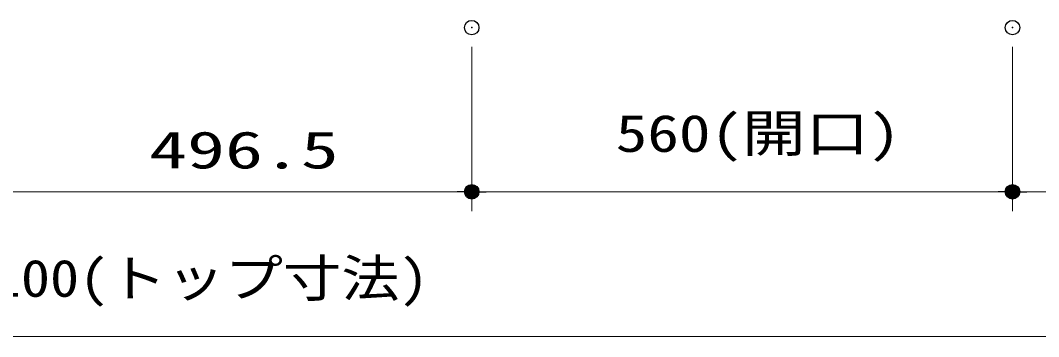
# Model space of a CAD drawing. Units: millimetres, scale not verified. Extents: x -9797 to 9797, y -4555 to 4555.
# Drawn here: x -6590 to -5535, y 610 to 938 of the extents above; entities that cross this region are included whole.
import ezdxf
from ezdxf.enums import TextEntityAlignment as Align

# ---------------------------------------------------------------- set-up
doc = ezdxf.new("R2010")
doc.units = ezdxf.units.MM
doc.header["$LTSCALE"] = 30
doc.header["$PDMODE"] = 32
doc.header["$PDSIZE"] = 15
for name, color, linetype, lineweight in [('0-1_0', 7, 'Continuous', 25), ('0-3_寸法ﾚｲﾔｰ', 30, 'Continuous', 13), ('0-4_DEFPOINTS', 7, 'Continuous', 25)]:
    doc.layers.add(name, color=color, linetype=linetype, lineweight=lineweight)
doc.styles.add('ＭＳ ゴシック', font='')
doc.styles.get('ＭＳ ゴシック').set_extended_font_data('MS Gothic')

# ---------------------------------------------------------------- blocks, each defined once
blk = doc.blocks.new('_DOT')
at = {"layer": '0-1_0', "color": 30}
blk.add_line((-15, 0), (-30, 0), dxfattribs=at)
for points in [[(0, 0), (-15, 0), (-14.88, 1.88)], [(0, 0), (-14.88, -1.88), (-15, 0)], [(0, 0), (-14.88, 1.88), (-14.53, 3.73)], [(0, 0), (-14.53, -3.73), (-14.88, -1.88)], [(0, 0), (-14.53, 3.73), (-13.95, 5.52)], [(0, 0), (-13.95, -5.52), (-14.53, -3.73)], [(0, 0), (-13.95, 5.52), (-13.14, 7.23)], [(0, 0), (-13.14, -7.23), (-13.95, -5.52)], [(0, 0), (-13.14, 7.23), (-12.14, 8.82)], [(0, 0), (-12.14, -8.82), (-13.14, -7.23)], [(0, 0), (-12.14, 8.82), (-10.93, 10.27)], [(0, 0), (-10.93, -10.27), (-12.14, -8.82)], [(0, 0), (-10.93, 10.27), (-9.56, 11.56)], [(0, 0), (-9.56, -11.56), (-10.93, -10.27)], [(0, 0), (-9.56, 11.56), (-8.04, 12.66)], [(0, 0), (-8.04, -12.66), (-9.56, -11.56)], [(0, 0), (-8.04, 12.66), (-6.39, 13.57)], [(0, 0), (-6.39, -13.57), (-8.04, -12.66)], [(0, 0), (-6.39, 13.57), (-4.64, 14.27)], [(0, 0), (-4.64, -14.27), (-6.39, -13.57)], [(0, 0), (-4.64, 14.27), (-2.81, 14.73)], [(0, 0), (-2.81, -14.73), (-4.64, -14.27)], [(0, 0), (-2.81, 14.73), (-0.94, 14.97)], [(0, 0), (-0.94, -14.97), (-2.81, -14.73)], [(0, 0), (-0.94, 14.97), (0.94, 14.97)], [(0, 0), (0.94, -14.97), (-0.94, -14.97)], [(0, 0), (0.94, 14.97), (2.81, 14.73)], [(0, 0), (2.81, 14.73), (4.64, 14.27)], [(0, 0), (4.64, 14.27), (6.39, 13.57)], [(0, 0), (6.39, 13.57), (8.04, 12.66)], [(0, 0), (8.04, 12.66), (9.56, 11.56)], [(0, 0), (9.56, 11.56), (10.93, 10.27)], [(0, 0), (10.93, 10.27), (12.14, 8.82)], [(0, 0), (12.14, 8.82), (13.14, 7.23)], [(0, 0), (13.14, 7.23), (13.95, 5.52)], [(0, 0), (13.95, 5.52), (14.53, 3.73)], [(0, 0), (14.53, 3.73), (14.88, 1.88)], [(0, 0), (14.88, 1.88), (15, 0)], [(0, 0), (2.81, -14.73), (0.94, -14.97)], [(0, 0), (4.64, -14.27), (2.81, -14.73)], [(0, 0), (6.39, -13.57), (4.64, -14.27)], [(0, 0), (8.04, -12.66), (6.39, -13.57)], [(0, 0), (9.56, -11.56), (8.04, -12.66)], [(0, 0), (10.93, -10.27), (9.56, -11.56)], [(0, 0), (12.14, -8.82), (10.93, -10.27)], [(0, 0), (13.14, -7.23), (12.14, -8.82)], [(0, 0), (13.95, -5.52), (13.14, -7.23)], [(0, 0), (14.53, -3.73), (13.95, -5.52)], [(0, 0), (14.88, -1.88), (14.53, -3.73)], [(0, 0), (15, 0), (14.88, -1.88)]]:
    blk.add_solid(points, dxfattribs=at)

msp = doc.modelspace()

# ---------------------------------------------------------------- linework, layer by layer
at = {"layer": '0-3_寸法ﾚｲﾔｰ'}
for p, q in [((-6122.29, 910), (-6122.29, 740)), ((-6122.29, 910), (-6122.29, 740)), ((-5562.29, 910), (-5562.29, 740)), ((-5562.29, 910), (-5562.29, 740)), ((-6603.79, 760), (-6137.29, 760)), ((-5577.29, 760), (-6107.29, 760)), ((-5392.29, 760), (-5547.29, 760)), ((-7462.29, 610), (-5392.29, 610))]:
    msp.add_line(p, q, dxfattribs=at)
at = {"layer": '0-4_DEFPOINTS'}
for p in [(-6122.29, 930), (-5562.29, 930), (-6122.29, 760), (-5562.29, 760)]:
    msp.add_point(p, dxfattribs=at)

# ---------------------------------------------------------------- block references
at = {"layer": '0-3_寸法ﾚｲﾔｰ', "xscale": 0.5, "yscale": 0.5}
for p in [(-6122.29, 760), (-5562.29, 760)]:
    msp.add_blockref('_DOT', p, dxfattribs=at)
at = {"layer": '0-3_寸法ﾚｲﾔｰ', "xscale": 0.5, "yscale": 0.5, "rotation": 180}
for p in [(-6122.29, 760), (-5562.29, 760)]:
    msp.add_blockref('_DOT', p, dxfattribs=at)

# ---------------------------------------------------------------- texts
at = {"layer": '0-3_寸法ﾚｲﾔｰ', "style": 'ＭＳ ゴシック'}
for s, height, width, p in [('560(開口)', 38.49, 1.25, (-5973.15, 789.74)), ('496.5', 38.49, 1.5, (-6456.26, 772.6)), ('2100(トップ寸法)', 38.48, 1.15, (-6649.2, 639.74))]:
    msp.add_text(s, height=height, dxfattribs=dict(at, width=width)).set_placement(p, align=Align.BOTTOM_LEFT)

doc.saveas('drawing.dxf')
